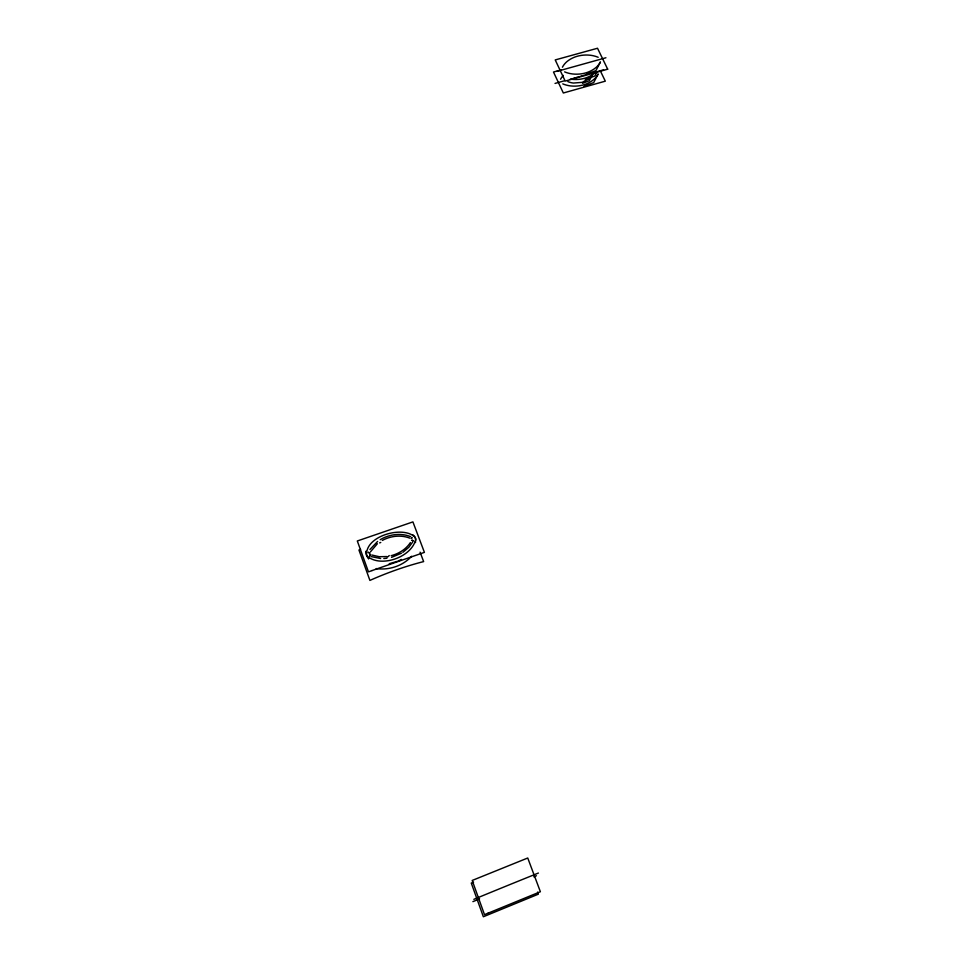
<?xml version="1.0" encoding="UTF-8"?>
<svg xmlns="http://www.w3.org/2000/svg" width="965" height="965" viewBox="0 0 965 965"><rect width="100%" height="100%" fill="white"/><g stroke="black" fill="none" stroke-linecap="round" stroke-linejoin="round"><path stroke-width="1.45" d="M369.595 555.912L370.246 554.453L369.74 555.912M413.02 535.575C399.872 526.335 364.686 536.721 366.652 555.599C379.957 568.578 412.224 557.215 415.746 539.121A8.383 7.913 2.3 0 0 415.01 537.143L413.068 535.117M415.541 542.294L415.517 542.559M411.536 537.951C410.897 539.918 412.429 535.828 411.705 538.024M596.865 72.218L594.947 75.933L585.2 79.685M370.548 551.715L377.399 543.717M412.586 542.161L408.834 547.288L402.875 552.342M369.921 549.519L377.605 541.437M410.378 542.595C406 549.278 398.774 553.705 391.139 555.695M411.621 556.25C402.887 565.9 389.016 570.424 376.229 568.59M595.067 72.797C588.734 78.201 579.989 80.192 571.823 79.311M380.186 539.712C389.16 534.321 400.632 532.704 410.487 536.588M401.573 553.162L391.549 557.348M382.309 540.436C390.632 535.901 400.957 534.646 409.872 538.156M398.557 560.882L401.452 559.447M472.898 901.636L479.581 898.91M533.814 876.811L536.431 875.75M473.574 882.143L471.27 883.072L483.356 916.75L538.349 894.169L537.565 892.082M397.544 561.28L389.221 563.717M582.607 83.304L589.301 80.722L592.389 74.763A17.382 14.258 10.3 0 1 589.386 78.563L582.148 82.363L573.415 83.05A17.382 14.258 10.2 0 1 567.903 81.627M584.03 86.307L593.704 82.568L598.155 73.955A25.09 20.555 10.2 0 1 593.837 79.444C587.54 84.823 578.855 86.814 570.737 85.945A25.102 20.567 10.1 0 1 562.764 83.883M586.153 74.353L595.936 70.59L600.435 61.917A25.404 20.723 10.2 0 1 596.068 67.454C589.687 72.87 580.906 74.872 572.691 73.979A25.416 20.735 10.2 0 1 564.609 71.892M413.237 540.882L411.79 540.171L413.31 540.75M555.044 83.424L564.199 80.855M570.291 79.154L572.317 78.587M573.331 78.298L575.357 77.731M576.37 77.453L579.41 76.597M580.423 76.319L582.438 75.752M583.451 75.463L585.466 74.896M591.521 73.207L596.551 71.796M597.552 71.519L599.567 70.952M600.568 70.674L603.583 69.83M561.365 69.842L553.488 72.025L563.331 93.002L605.308 81.169L600.278 70.759M556.805 71.422L605.923 57.755M386.736 556.564L379.173 556.708L371.718 554.996M386.941 558.253L383.817 558.53M368.377 552.294L369.824 553.005M369.728 553.114L368.353 552.475M380.62 558.518L371.127 556.588M367.062 556.516L368.063 557.939A1.978 1.882 -19.4 0 0 368.473 558.18L368.57 558.578M420.089 552.173L423.635 561.594A92.507 24.33 -20.8 0 0 369.909 580.411L358.944 550.026A91.82 25.922 -20.7 0 1 360.572 549.302M367.11 556.491A17.937 16.996 -17.3 0 1 365.759 552.607L365.819 551.968A2.051 1.942 -19.1 0 1 366 551.377L366.061 551.618M366 551.377L366.157 552.016M368.473 558.18L368.618 558.819M389.245 555.551A8.516 8.07 -12.3 0 1 387.375 557.058M379.607 542.897A8.516 8.07 -12.3 0 1 380.753 542.487M412.972 535.261A6.067 5.73 2.6 0 1 415.433 541.799M560.581 79.251A25.271 20.856 10.7 0 1 563.319 75.379M598.191 57.285A25.573 21.013 10.8 0 0 590.17 55.222C581.979 54.33 573.234 56.308 566.853 61.676A25.585 21.037 10.7 0 0 562.414 67.224M473.851 899.332A422.405 22.195 -22.6 0 1 538.398 873.048M488.025 913.204L484.502 914.663L472.199 880.454L527.746 858.006L540.376 891.732L488.025 913.204M371.995 570.58L368.473 571.871L357.315 540.979L412.911 521.896L424.407 552.366L371.995 570.58M607.685 69.191L565.201 81.096L555.225 59.927L597.516 48.25L607.685 69.191"/></g></svg>
